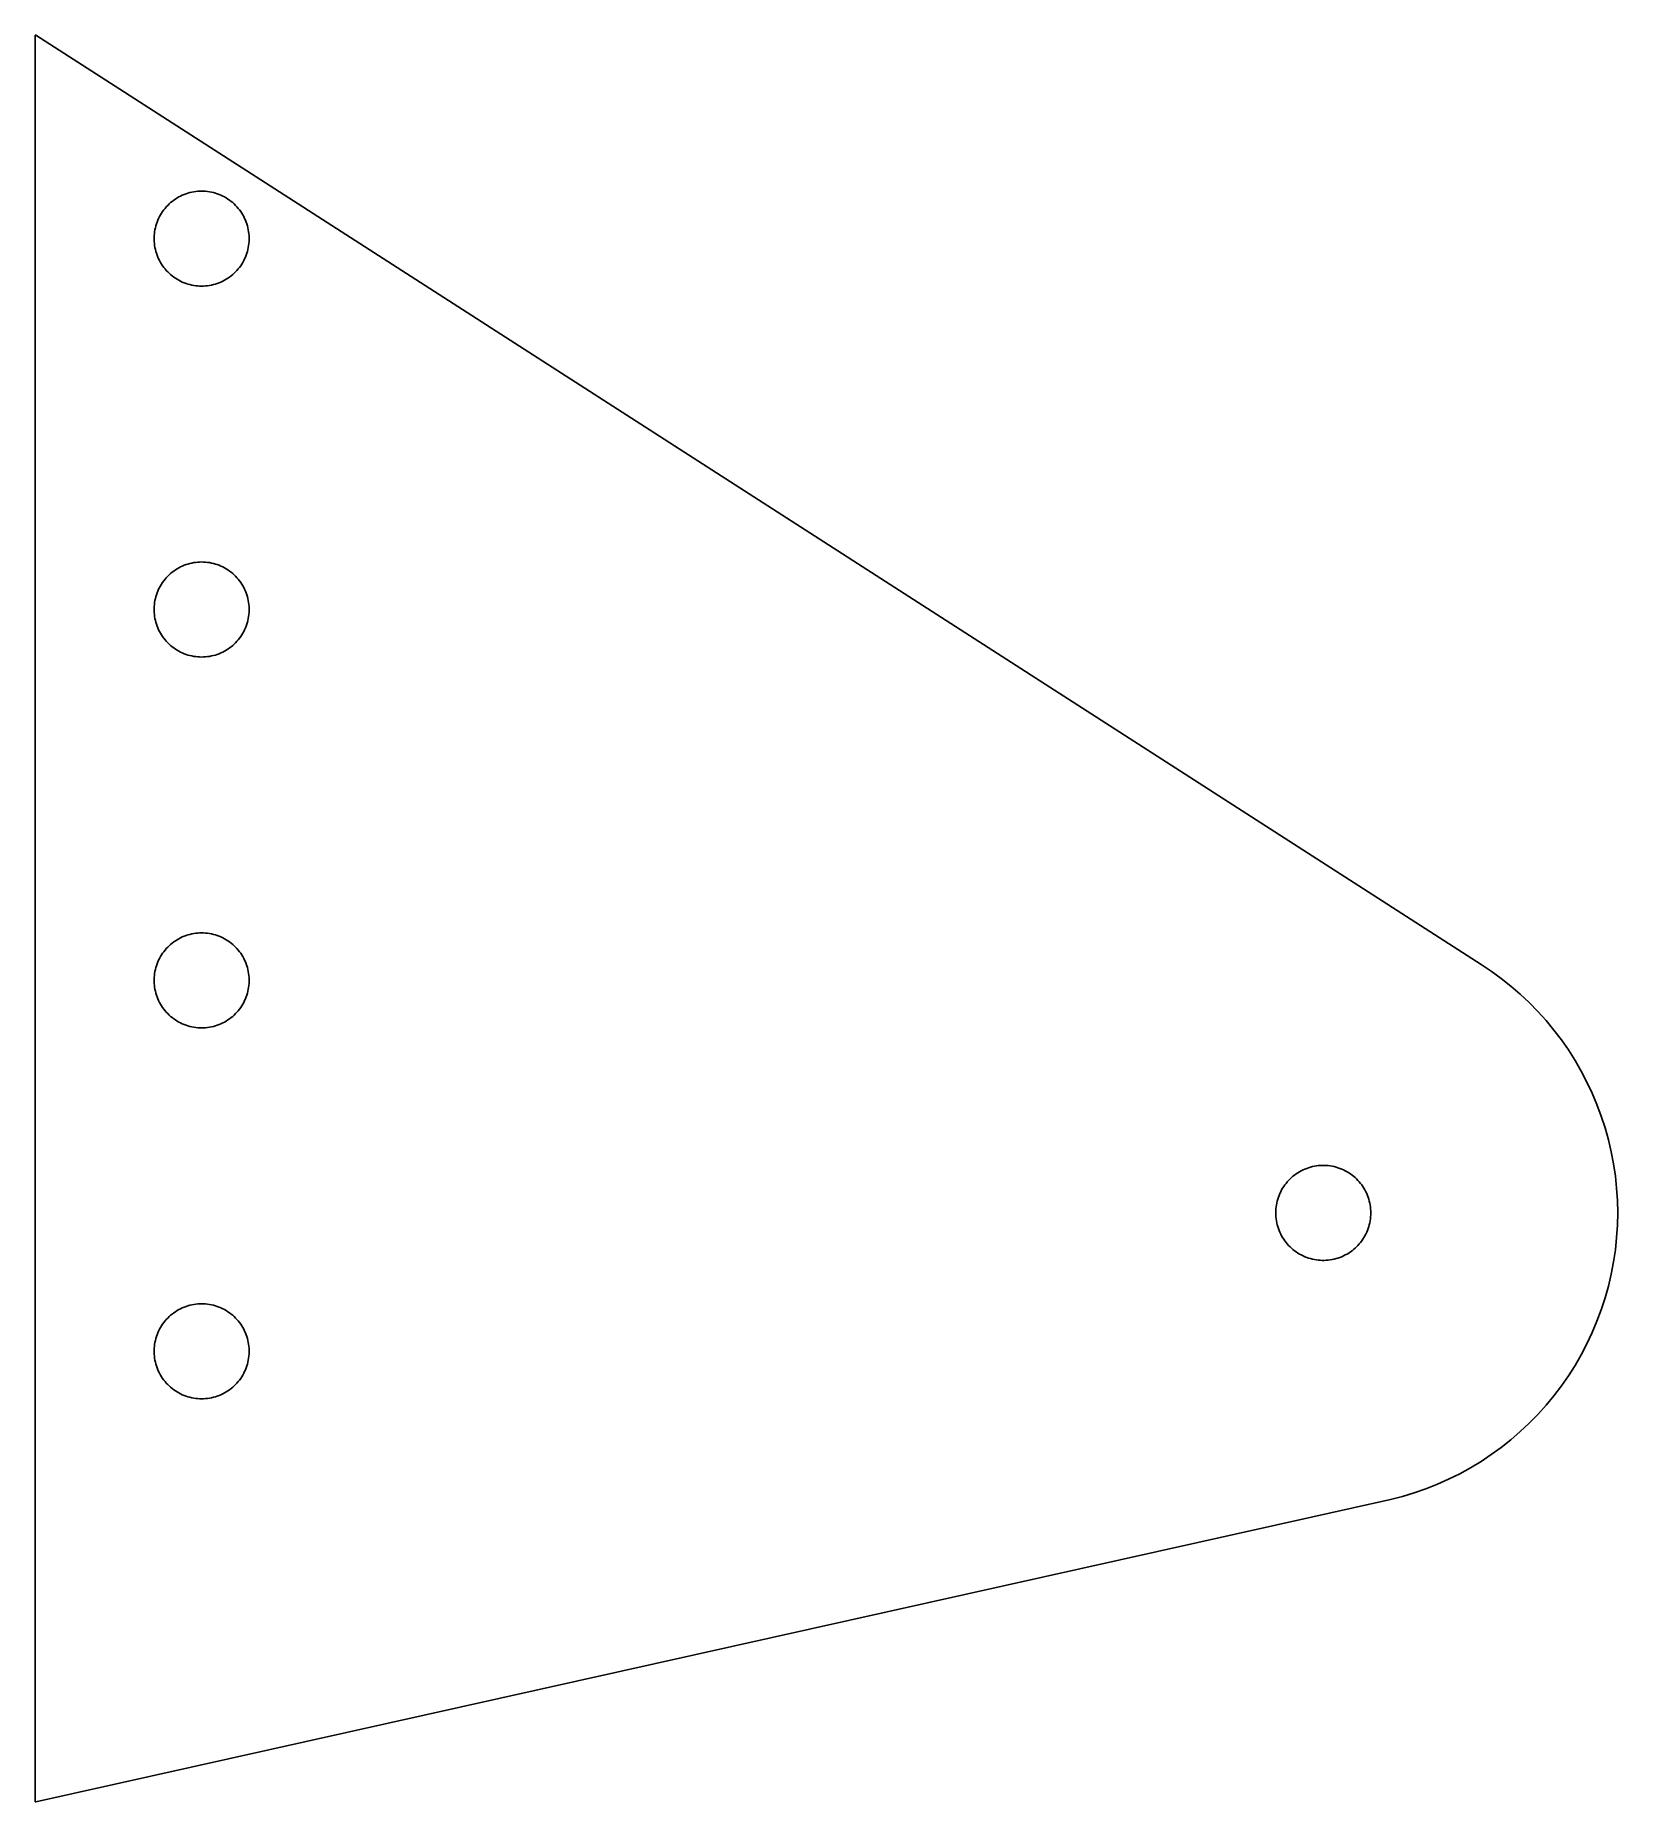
# Model space of a CAD drawing. Header units: metres. Extents: x -55.6 to 12.7, y -25.4 to 50.8.
import ezdxf

# ---------------------------------------------------------------- set-up
doc = ezdxf.new("R2010")
doc.units = ezdxf.units.M

msp = doc.modelspace()

# ---------------------------------------------------------------- linework, layer by layer
for p, q in [((-55.5369, 50.8), (-55.5625, 50.8)), ((-55.5625, 50.8), (-55.5625, -25.4)), ((6.80462, 10.7226), (-55.5369, 50.8)), ((-49.9109, 43.4016), (-49.852, 43.464)), ((-49.852, 43.464), (-49.7908, 43.5241)), ((-49.7908, 43.5241), (-49.7268, 43.5814)), ((-49.7268, 43.5814), (-49.6605, 43.6365)), ((-49.6605, 43.6365), (-49.5923, 43.6884)), ((-49.5923, 43.6884), (-49.5218, 43.7373)), ((-49.5218, 43.7373), (-49.4493, 43.7834)), ((-49.4493, 43.7834), (-49.3749, 43.8264)), ((-49.3749, 43.8264), (-49.2989, 43.8659)), ((-49.2989, 43.8659), (-49.221, 43.9027)), ((-49.221, 43.9027), (-49.142, 43.9357)), ((-49.142, 43.9357), (-49.0613, 43.9659)), ((-49.0613, 43.9659), (-48.98, 43.9923)), ((-48.98, 43.9923), (-48.897, 44.0155)), ((-48.897, 44.0155), (-48.8137, 44.0349)), ((-48.8137, 44.0349), (-48.7292, 44.0512)), ((-48.7292, 44.0512), (-48.6443, 44.0636)), ((-48.6443, 44.0636), (-48.5587, 44.0725)), ((-48.5587, 44.0725), (-48.473, 44.0779)), ((-48.473, 44.0779), (-48.3874, 44.0799)), ((-48.3874, 44.0799), (-48.3013, 44.0779)), ((-48.3013, 44.0779), (-48.2157, 44.0725)), ((-48.2157, 44.0725), (-48.1304, 44.0636)), ((-48.1304, 44.0636), (-48.0455, 44.0512)), ((-48.0455, 44.0512), (-47.961, 44.0349)), ((-47.961, 44.0349), (-47.8773, 44.0155)), ((-47.8773, 44.0155), (-47.7948, 43.9923)), ((-47.7948, 43.9923), (-47.713, 43.9659)), ((-47.713, 43.9659), (-47.6328, 43.9357)), ((-47.6328, 43.9357), (-47.5537, 43.9027)), ((-47.5537, 43.9027), (-47.4758, 43.8659)), ((-47.4758, 43.8659), (-47.3998, 43.8264)), ((-47.3998, 43.8264), (-47.3254, 43.7834)), ((-47.3254, 43.7834), (-47.2529, 43.7373)), ((-47.2529, 43.7373), (-47.1824, 43.6884)), ((-47.1824, 43.6884), (-47.1138, 43.6365)), ((-47.1138, 43.6365), (-47.0479, 43.5814)), ((-47.0479, 43.5814), (-46.984, 43.5241)), ((-46.984, 43.5241), (-46.9227, 43.464)), ((-46.9227, 43.464), (-46.8638, 43.4016)), ((-50.3368, 42.6633), (-50.3086, 42.7443)), ((-50.3086, 42.7443), (-50.2772, 42.8241)), ((-50.2772, 42.8241), (-50.2423, 42.9028)), ((-50.2423, 42.9028), (-50.2039, 42.9795)), ((-50.2039, 42.9795), (-50.1628, 43.0547)), ((-50.1628, 43.0547), (-50.1183, 43.1284)), ((-50.1183, 43.1284), (-50.0706, 43.1997)), ((-50.0706, 43.1997), (-50.0202, 43.2691)), ((-50.0202, 43.2691), (-49.9667, 43.3365)), ((-49.9667, 43.3365), (-49.9109, 43.4016)), ((-46.8638, 43.4016), (-46.8076, 43.3365)), ((-46.8076, 43.3365), (-46.7545, 43.2691)), ((-46.7545, 43.2691), (-46.7041, 43.1997)), ((-46.7041, 43.1997), (-46.6565, 43.1284)), ((-46.6565, 43.1284), (-46.6119, 43.0547)), ((-46.6119, 43.0547), (-46.5704, 42.9795)), ((-46.5704, 42.9795), (-46.5324, 42.9028)), ((-46.5324, 42.9028), (-46.4975, 42.8241)), ((-46.4975, 42.8241), (-46.4658, 42.7443)), ((-46.4658, 42.7443), (-46.4375, 42.6633)), ((-50.4368, 42.0726), (-50.4334, 42.1587)), ((-50.4368, 41.987), (-50.4368, 42.0726)), ((-50.4334, 41.9009), (-50.4368, 41.987)), ((-50.4334, 42.1587), (-50.426, 42.2439)), ((-50.426, 42.2439), (-50.4151, 42.3292)), ((-50.4151, 42.3292), (-50.4008, 42.4141)), ((-50.4008, 42.4141), (-50.383, 42.4978)), ((-50.383, 42.4978), (-50.3617, 42.5811)), ((-50.3617, 42.5811), (-50.3368, 42.6633)), ((-46.4375, 42.6633), (-46.4127, 42.5811)), ((-46.4127, 42.5811), (-46.3914, 42.4978)), ((-46.3914, 42.4978), (-46.3735, 42.4141)), ((-46.3735, 42.4141), (-46.3592, 42.3292)), ((-46.3592, 42.3292), (-46.3487, 42.2439)), ((-46.3487, 42.2439), (-46.3414, 42.1587)), ((-46.3414, 42.1587), (-46.3379, 42.0726)), ((-46.3379, 41.987), (-46.3414, 41.9009)), ((-46.3379, 42.0726), (-46.3379, 41.987)), ((-50.426, 41.8157), (-50.4334, 41.9009)), ((-50.4151, 41.7304), (-50.426, 41.8157)), ((-50.4008, 41.6455), (-50.4151, 41.7304)), ((-50.383, 41.5618), (-50.4008, 41.6455)), ((-50.3617, 41.4785), (-50.383, 41.5618)), ((-50.3368, 41.3963), (-50.3617, 41.4785)), ((-50.3086, 41.3153), (-50.3368, 41.3963)), ((-50.2772, 41.2355), (-50.3086, 41.3153)), ((-50.2423, 41.1568), (-50.2772, 41.2355)), ((-50.2039, 41.0801), (-50.2423, 41.1568)), ((-46.5324, 41.1568), (-46.5704, 41.0801)), ((-46.4975, 41.2355), (-46.5324, 41.1568)), ((-46.4658, 41.3153), (-46.4975, 41.2355)), ((-46.4375, 41.3963), (-46.4658, 41.3153)), ((-46.4127, 41.4785), (-46.4375, 41.3963)), ((-46.3914, 41.5618), (-46.4127, 41.4785)), ((-46.3735, 41.6455), (-46.3914, 41.5618)), ((-46.3592, 41.7304), (-46.3735, 41.6455)), ((-46.3487, 41.8157), (-46.3592, 41.7304)), ((-46.3414, 41.9009), (-46.3487, 41.8157)), ((-50.1628, 41.0049), (-50.2039, 41.0801)), ((-50.1183, 40.9312), (-50.1628, 41.0049)), ((-50.0706, 40.8599), (-50.1183, 40.9312)), ((-50.0202, 40.7905), (-50.0706, 40.8599)), ((-49.9667, 40.7231), (-50.0202, 40.7905)), ((-49.9109, 40.658), (-49.9667, 40.7231)), ((-49.852, 40.5956), (-49.9109, 40.658)), ((-49.7908, 40.5355), (-49.852, 40.5956)), ((-49.7268, 40.4778), (-49.7908, 40.5355)), ((-49.6605, 40.4231), (-49.7268, 40.4778)), ((-49.5923, 40.3712), (-49.6605, 40.4231)), ((-47.1138, 40.4231), (-47.1824, 40.3712)), ((-47.0479, 40.4778), (-47.1138, 40.4231)), ((-46.984, 40.5355), (-47.0479, 40.4778)), ((-46.9227, 40.5956), (-46.984, 40.5355)), ((-46.8638, 40.658), (-46.9227, 40.5956)), ((-46.8076, 40.7231), (-46.8638, 40.658)), ((-46.7545, 40.7905), (-46.8076, 40.7231)), ((-46.7041, 40.8599), (-46.7545, 40.7905)), ((-46.6565, 40.9312), (-46.7041, 40.8599)), ((-46.6119, 41.0049), (-46.6565, 40.9312)), ((-46.5704, 41.0801), (-46.6119, 41.0049)), ((-49.5218, 40.3223), (-49.5923, 40.3712)), ((-49.4493, 40.2762), (-49.5218, 40.3223)), ((-49.3749, 40.2332), (-49.4493, 40.2762)), ((-49.2989, 40.1937), (-49.3749, 40.2332)), ((-49.221, 40.1569), (-49.2989, 40.1937)), ((-49.142, 40.1239), (-49.221, 40.1569)), ((-49.0613, 40.0937), (-49.142, 40.1239)), ((-48.98, 40.0673), (-49.0613, 40.0937)), ((-48.897, 40.0441), (-48.98, 40.0673)), ((-48.8137, 40.0247), (-48.897, 40.0441)), ((-48.7292, 40.0084), (-48.8137, 40.0247)), ((-48.6443, 39.996), (-48.7292, 40.0084)), ((-48.5587, 39.9871), (-48.6443, 39.996)), ((-48.473, 39.9817), (-48.5587, 39.9871)), ((-48.3874, 39.9797), (-48.473, 39.9817)), ((-48.3013, 39.9817), (-48.3874, 39.9797)), ((-48.2157, 39.9871), (-48.3013, 39.9817)), ((-48.1304, 39.996), (-48.2157, 39.9871)), ((-48.0455, 40.0084), (-48.1304, 39.996)), ((-47.961, 40.0247), (-48.0455, 40.0084)), ((-47.8773, 40.0441), (-47.961, 40.0247)), ((-47.7948, 40.0673), (-47.8773, 40.0441)), ((-47.713, 40.0937), (-47.7948, 40.0673)), ((-47.6328, 40.1239), (-47.713, 40.0937)), ((-47.5537, 40.1569), (-47.6328, 40.1239)), ((-47.4758, 40.1937), (-47.5537, 40.1569)), ((-47.3998, 40.2332), (-47.4758, 40.1937)), ((-47.3254, 40.2762), (-47.3998, 40.2332)), ((-47.2529, 40.3223), (-47.3254, 40.2762)), ((-47.1824, 40.3712), (-47.2529, 40.3223)), ((-49.9109, 27.4014), (-49.852, 27.4642)), ((-49.852, 27.4642), (-49.7908, 27.5243)), ((-49.7908, 27.5243), (-49.7268, 27.5816)), ((-49.7268, 27.5816), (-49.6605, 27.6363)), ((-49.6605, 27.6363), (-49.5923, 27.6882)), ((-49.5923, 27.6882), (-49.5218, 27.7375)), ((-49.5218, 27.7375), (-49.4493, 27.7832)), ((-49.4493, 27.7832), (-49.3749, 27.8262)), ((-49.3749, 27.8262), (-49.2989, 27.8661)), ((-49.2989, 27.8661), (-49.221, 27.9026)), ((-49.221, 27.9026), (-49.142, 27.9359)), ((-49.142, 27.9359), (-49.0613, 27.9657)), ((-49.0613, 27.9657), (-48.98, 27.9925)), ((-48.98, 27.9925), (-48.897, 28.0153)), ((-48.897, 28.0153), (-48.8137, 28.0351)), ((-48.8137, 28.0351), (-48.7292, 28.051)), ((-48.7292, 28.051), (-48.6443, 28.0638)), ((-48.6443, 28.0638), (-48.5587, 28.0727)), ((-48.5587, 28.0727), (-48.473, 28.0781)), ((-48.473, 28.0781), (-48.3874, 28.0797)), ((-48.3874, 28.0797), (-48.3013, 28.0781)), ((-48.3013, 28.0781), (-48.2157, 28.0727)), ((-48.2157, 28.0727), (-48.1304, 28.0638)), ((-48.1304, 28.0638), (-48.0455, 28.051)), ((-48.0455, 28.051), (-47.961, 28.0351)), ((-47.961, 28.0351), (-47.8773, 28.0153)), ((-47.8773, 28.0153), (-47.7948, 27.9925)), ((-47.7948, 27.9925), (-47.713, 27.9657)), ((-47.713, 27.9657), (-47.6328, 27.9359)), ((-47.6328, 27.9359), (-47.5537, 27.9026)), ((-47.5537, 27.9026), (-47.4758, 27.8661)), ((-47.4758, 27.8661), (-47.3998, 27.8262)), ((-47.3998, 27.8262), (-47.3254, 27.7832)), ((-47.3254, 27.7832), (-47.2529, 27.7375)), ((-47.2529, 27.7375), (-47.1824, 27.6882)), ((-47.1824, 27.6882), (-47.1138, 27.6363)), ((-47.1138, 27.6363), (-47.0479, 27.5816)), ((-47.0479, 27.5816), (-46.984, 27.5243)), ((-46.984, 27.5243), (-46.9227, 27.4642)), ((-46.9227, 27.4642), (-46.8638, 27.4014)), ((-50.3368, 26.6631), (-50.3086, 26.7445)), ((-50.3086, 26.7445), (-50.2772, 26.8243)), ((-50.2772, 26.8243), (-50.2423, 26.9026)), ((-50.2423, 26.9026), (-50.2039, 26.9797)), ((-50.2039, 26.9797), (-50.1628, 27.0549)), ((-50.1628, 27.0549), (-50.1183, 27.1282)), ((-50.1183, 27.1282), (-50.0706, 27.1999)), ((-50.0706, 27.1999), (-50.0202, 27.2693)), ((-50.0202, 27.2693), (-49.9667, 27.3367)), ((-49.9667, 27.3367), (-49.9109, 27.4014)), ((-46.8638, 27.4014), (-46.8076, 27.3367)), ((-46.8076, 27.3367), (-46.7545, 27.2693)), ((-46.7545, 27.2693), (-46.7041, 27.1999)), ((-46.7041, 27.1999), (-46.6565, 27.1282)), ((-46.6565, 27.1282), (-46.6119, 27.0549)), ((-46.6119, 27.0549), (-46.5704, 26.9797)), ((-46.5704, 26.9797), (-46.5324, 26.9026)), ((-46.5324, 26.9026), (-46.4975, 26.8243)), ((-46.4975, 26.8243), (-46.4658, 26.7445)), ((-46.4658, 26.7445), (-46.4375, 26.6631)), ((-50.4368, 26.0728), (-50.4334, 26.1585)), ((-50.4368, 25.9868), (-50.4368, 26.0728)), ((-50.4334, 25.9011), (-50.4368, 25.9868)), ((-50.4334, 26.1585), (-50.426, 26.2441)), ((-50.426, 26.2441), (-50.4151, 26.3294)), ((-50.4151, 26.3294), (-50.4008, 26.4139)), ((-50.4008, 26.4139), (-50.383, 26.498)), ((-50.383, 26.498), (-50.3617, 26.5809)), ((-50.3617, 26.5809), (-50.3368, 26.6631)), ((-46.4375, 26.6631), (-46.4127, 26.5809)), ((-46.4127, 26.5809), (-46.3914, 26.498)), ((-46.3914, 26.498), (-46.3735, 26.4139)), ((-46.3735, 26.4139), (-46.3592, 26.3294)), ((-46.3592, 26.3294), (-46.3487, 26.2441)), ((-46.3487, 26.2441), (-46.3414, 26.1585)), ((-46.3414, 26.1585), (-46.3379, 26.0728)), ((-46.3379, 25.9868), (-46.3414, 25.9011)), ((-46.3379, 26.0728), (-46.3379, 25.9868)), ((-50.426, 25.8155), (-50.4334, 25.9011)), ((-50.4151, 25.7302), (-50.426, 25.8155)), ((-50.4008, 25.6457), (-50.4151, 25.7302)), ((-50.383, 25.5616), (-50.4008, 25.6457)), ((-50.3617, 25.4787), (-50.383, 25.5616)), ((-50.3368, 25.3961), (-50.3617, 25.4787)), ((-50.3086, 25.3151), (-50.3368, 25.3961)), ((-50.2772, 25.2353), (-50.3086, 25.3151)), ((-50.2423, 25.157), (-50.2772, 25.2353)), ((-50.2039, 25.0799), (-50.2423, 25.157)), ((-46.5324, 25.157), (-46.5704, 25.0799)), ((-46.4975, 25.2353), (-46.5324, 25.157)), ((-46.4658, 25.3151), (-46.4975, 25.2353)), ((-46.4375, 25.3961), (-46.4658, 25.3151)), ((-46.4127, 25.4787), (-46.4375, 25.3961)), ((-46.3914, 25.5616), (-46.4127, 25.4787)), ((-46.3735, 25.6457), (-46.3914, 25.5616)), ((-46.3592, 25.7302), (-46.3735, 25.6457)), ((-46.3487, 25.8155), (-46.3592, 25.7302)), ((-46.3414, 25.9011), (-46.3487, 25.8155)), ((-50.1628, 25.0047), (-50.2039, 25.0799)), ((-50.1183, 24.9314), (-50.1628, 25.0047)), ((-50.0706, 24.8597), (-50.1183, 24.9314)), ((-50.0202, 24.7903), (-50.0706, 24.8597)), ((-49.9667, 24.7229), (-50.0202, 24.7903)), ((-49.9109, 24.6582), (-49.9667, 24.7229)), ((-49.852, 24.5954), (-49.9109, 24.6582)), ((-49.7908, 24.5353), (-49.852, 24.5954)), ((-49.7268, 24.478), (-49.7908, 24.5353)), ((-49.6605, 24.4233), (-49.7268, 24.478)), ((-49.5923, 24.3714), (-49.6605, 24.4233)), ((-47.1138, 24.4233), (-47.1824, 24.3714)), ((-47.0479, 24.478), (-47.1138, 24.4233)), ((-46.984, 24.5353), (-47.0479, 24.478)), ((-46.9227, 24.5954), (-46.984, 24.5353)), ((-46.8638, 24.6582), (-46.9227, 24.5954)), ((-46.8076, 24.7229), (-46.8638, 24.6582)), ((-46.7545, 24.7903), (-46.8076, 24.7229)), ((-46.7041, 24.8597), (-46.7545, 24.7903)), ((-46.6565, 24.9314), (-46.7041, 24.8597)), ((-46.6119, 25.0047), (-46.6565, 24.9314)), ((-46.5704, 25.0799), (-46.6119, 25.0047)), ((-49.5218, 24.3222), (-49.5923, 24.3714)), ((-49.4493, 24.2764), (-49.5218, 24.3222)), ((-49.3749, 24.2334), (-49.4493, 24.2764)), ((-49.2989, 24.1935), (-49.3749, 24.2334)), ((-49.221, 24.1571), (-49.2989, 24.1935)), ((-49.142, 24.1237), (-49.221, 24.1571)), ((-49.0613, 24.0939), (-49.142, 24.1237)), ((-48.98, 24.0671), (-49.0613, 24.0939)), ((-48.897, 24.0443), (-48.98, 24.0671)), ((-48.8137, 24.0245), (-48.897, 24.0443)), ((-48.7292, 24.0086), (-48.8137, 24.0245)), ((-48.6443, 23.9958), (-48.7292, 24.0086)), ((-48.5587, 23.9869), (-48.6443, 23.9958)), ((-48.473, 23.9815), (-48.5587, 23.9869)), ((-48.3874, 23.9799), (-48.473, 23.9815)), ((-48.3013, 23.9815), (-48.3874, 23.9799)), ((-48.2157, 23.9869), (-48.3013, 23.9815)), ((-48.1304, 23.9958), (-48.2157, 23.9869)), ((-48.0455, 24.0086), (-48.1304, 23.9958)), ((-47.961, 24.0245), (-48.0455, 24.0086)), ((-47.8773, 24.0443), (-47.961, 24.0245)), ((-47.7948, 24.0671), (-47.8773, 24.0443)), ((-47.713, 24.0939), (-47.7948, 24.0671)), ((-47.6328, 24.1237), (-47.713, 24.0939)), ((-47.5537, 24.1571), (-47.6328, 24.1237)), ((-47.4758, 24.1935), (-47.5537, 24.1571)), ((-47.3998, 24.2334), (-47.4758, 24.1935)), ((-47.3254, 24.2764), (-47.3998, 24.2334)), ((-47.2529, 24.3222), (-47.3254, 24.2764)), ((-47.1824, 24.3714), (-47.2529, 24.3222)), ((-49.9109, 11.4016), (-49.852, 11.464)), ((-49.852, 11.464), (-49.7908, 11.5241)), ((-49.7908, 11.5241), (-49.7268, 11.5815)), ((-49.7268, 11.5815), (-49.6605, 11.6365)), ((-49.6605, 11.6365), (-49.5923, 11.6884)), ((-49.5923, 11.6884), (-49.5218, 11.7373)), ((-49.5218, 11.7373), (-49.4493, 11.7834)), ((-49.4493, 11.7834), (-49.3749, 11.8264)), ((-49.3749, 11.8264), (-49.2989, 11.8659)), ((-49.2989, 11.8659), (-49.221, 11.9028)), ((-49.221, 11.9028), (-49.142, 11.9357)), ((-49.142, 11.9357), (-49.0613, 11.9659)), ((-49.0613, 11.9659), (-48.98, 11.9923)), ((-48.98, 11.9923), (-48.897, 12.0155)), ((-48.897, 12.0155), (-48.8137, 12.0349)), ((-48.8137, 12.0349), (-48.7292, 12.0512)), ((-48.7292, 12.0512), (-48.6443, 12.0636)), ((-48.6443, 12.0636), (-48.5587, 12.0725)), ((-48.5587, 12.0725), (-48.473, 12.0779)), ((-48.473, 12.0779), (-48.3874, 12.0799)), ((-48.3874, 12.0799), (-48.3013, 12.0779)), ((-48.3013, 12.0779), (-48.2157, 12.0725)), ((-48.2157, 12.0725), (-48.1304, 12.0636)), ((-48.1304, 12.0636), (-48.0455, 12.0512)), ((-48.0455, 12.0512), (-47.961, 12.0349)), ((-47.961, 12.0349), (-47.8773, 12.0155)), ((-47.8773, 12.0155), (-47.7948, 11.9923)), ((-47.7948, 11.9923), (-47.713, 11.9659)), ((-47.713, 11.9659), (-47.6328, 11.9357)), ((-47.6328, 11.9357), (-47.5537, 11.9028)), ((-47.5537, 11.9028), (-47.4758, 11.8659)), ((-47.4758, 11.8659), (-47.3998, 11.8264)), ((-47.3998, 11.8264), (-47.3254, 11.7834)), ((-47.3254, 11.7834), (-47.2529, 11.7373)), ((-47.2529, 11.7373), (-47.1824, 11.6884)), ((-47.1824, 11.6884), (-47.1138, 11.6365)), ((-47.1138, 11.6365), (-47.0479, 11.5815)), ((-47.0479, 11.5815), (-46.984, 11.5241)), ((-46.984, 11.5241), (-46.9227, 11.464)), ((-46.9227, 11.464), (-46.8638, 11.4016)), ((-50.3368, 10.6633), (-50.3086, 10.7443)), ((-50.3086, 10.7443), (-50.2772, 10.8241)), ((-50.2772, 10.8241), (-50.2423, 10.9028)), ((-50.2423, 10.9028), (-50.2039, 10.9796)), ((-50.2039, 10.9796), (-50.1628, 11.0548)), ((-50.1628, 11.0548), (-50.1183, 11.1284)), ((-50.1183, 11.1284), (-50.0706, 11.1997)), ((-50.0706, 11.1997), (-50.0202, 11.2691)), ((-50.0202, 11.2691), (-49.9667, 11.3365)), ((-49.9667, 11.3365), (-49.9109, 11.4016)), ((-46.8638, 11.4016), (-46.8076, 11.3365)), ((-46.8076, 11.3365), (-46.7545, 11.2691)), ((-46.7545, 11.2691), (-46.7041, 11.1997)), ((-46.7041, 11.1997), (-46.6565, 11.1284)), ((-46.6565, 11.1284), (-46.6119, 11.0548)), ((-46.6119, 11.0548), (-46.5704, 10.9796)), ((-46.5704, 10.9796), (-46.5324, 10.9028)), ((-46.5324, 10.9028), (-46.4975, 10.8241)), ((-46.4975, 10.8241), (-46.4658, 10.7443)), ((-46.4658, 10.7443), (-46.4375, 10.6633)), ((7.24801, 10.4284), (6.80462, 10.7226)), ((-50.4368, 10.0726), (-50.4334, 10.1587)), ((-50.4368, 9.98699), (-50.4368, 10.0726)), ((-50.4334, 9.90095), (-50.4368, 9.98699)), ((-50.4334, 10.1587), (-50.426, 10.2439)), ((-50.426, 10.2439), (-50.4151, 10.3292)), ((-50.4151, 10.3292), (-50.4008, 10.4141)), ((-50.4008, 10.4141), (-50.383, 10.4978)), ((-50.383, 10.4978), (-50.3617, 10.5811)), ((-50.3617, 10.5811), (-50.3368, 10.6633)), ((-46.4375, 10.6633), (-46.4127, 10.5811)), ((-46.4127, 10.5811), (-46.3914, 10.4978)), ((-46.3914, 10.4978), (-46.3735, 10.4141)), ((-46.3735, 10.4141), (-46.3592, 10.3292)), ((-46.3592, 10.3292), (-46.3487, 10.2439)), ((-46.3487, 10.2439), (-46.3414, 10.1587)), ((-46.3414, 10.1587), (-46.3379, 10.0726)), ((-46.3379, 9.98699), (-46.3414, 9.90095)), ((-46.3379, 10.0726), (-46.3379, 9.98699)), ((7.67821, 10.1157), (7.24801, 10.4284)), ((8.09524, 9.78545), (7.67821, 10.1157)), ((-50.426, 9.81568), (-50.4334, 9.90095)), ((-50.4151, 9.73041), (-50.426, 9.81568)), ((-50.4008, 9.64554), (-50.4151, 9.73041)), ((-50.383, 9.56182), (-50.4008, 9.64554)), ((-50.3617, 9.47849), (-50.383, 9.56182)), ((-50.3368, 9.39633), (-50.3617, 9.47849)), ((-50.3086, 9.31532), (-50.3368, 9.39633)), ((-50.2772, 9.23548), (-50.3086, 9.31532)), ((-50.2423, 9.15681), (-50.2772, 9.23548)), ((-50.2039, 9.08007), (-50.2423, 9.15681)), ((-46.5324, 9.15681), (-46.5704, 9.08007)), ((-46.4975, 9.23548), (-46.5324, 9.15681)), ((-46.4658, 9.31532), (-46.4975, 9.23548)), ((-46.4375, 9.39633), (-46.4658, 9.31532)), ((-46.4127, 9.47849), (-46.4375, 9.39633)), ((-46.3914, 9.56182), (-46.4127, 9.47849)), ((-46.3735, 9.64554), (-46.3914, 9.56182)), ((-46.3592, 9.73041), (-46.3735, 9.64554)), ((-46.3487, 9.81568), (-46.3592, 9.73041)), ((-46.3414, 9.90095), (-46.3487, 9.81568)), ((8.49793, 9.4378), (8.09524, 9.78545)), ((8.8855, 9.07348), (8.49793, 9.4378)), ((-50.1628, 9.00488), (-50.2039, 9.08007)), ((-50.1183, 8.93124), (-50.1628, 9.00488)), ((-50.0706, 8.85992), (-50.1183, 8.93124)), ((-50.0202, 8.79055), (-50.0706, 8.85992)), ((-49.9667, 8.72311), (-50.0202, 8.79055)), ((-49.9109, 8.658), (-49.9667, 8.72311)), ((-49.852, 8.5956), (-49.9109, 8.658)), ((-49.7908, 8.53553), (-49.852, 8.5956)), ((-49.7268, 8.47778), (-49.7908, 8.53553)), ((-49.6605, 8.42313), (-49.7268, 8.47778)), ((-49.5923, 8.37119), (-49.6605, 8.42313)), ((-47.1138, 8.42313), (-47.1824, 8.37119)), ((-47.0479, 8.47778), (-47.1138, 8.42313)), ((-46.984, 8.53553), (-47.0479, 8.47778)), ((-46.9227, 8.5956), (-46.984, 8.53553)), ((-46.8638, 8.658), (-46.9227, 8.5956)), ((-46.8076, 8.72311), (-46.8638, 8.658)), ((-46.7545, 8.79055), (-46.8076, 8.72311)), ((-46.7041, 8.85992), (-46.7545, 8.79055)), ((-46.6565, 8.93124), (-46.7041, 8.85992)), ((-46.6119, 9.00488), (-46.6565, 8.93124)), ((-46.5704, 9.08007), (-46.6119, 9.00488)), ((9.25757, 8.69366), (8.8855, 9.07348)), ((9.61375, 8.29833), (9.25757, 8.69366)), ((-49.5218, 8.32236), (-49.5923, 8.37119)), ((-49.4493, 8.27624), (-49.5218, 8.32236)), ((-49.3749, 8.23322), (-49.4493, 8.27624)), ((-49.2989, 8.19369), (-49.3749, 8.23322)), ((-49.221, 8.15687), (-49.2989, 8.19369)), ((-49.142, 8.12392), (-49.221, 8.15687)), ((-49.0613, 8.09369), (-49.142, 8.12392)), ((-48.98, 8.06734), (-49.0613, 8.09369)), ((-48.897, 8.04408), (-48.98, 8.06734)), ((-48.8137, 8.0247), (-48.897, 8.04408)), ((-48.7292, 8.00843), (-48.8137, 8.0247)), ((-48.6443, 7.99602), (-48.7292, 8.00843)), ((-48.5587, 7.98711), (-48.6443, 7.99602)), ((-48.473, 7.98168), (-48.5587, 7.98711)), ((-48.3874, 7.97975), (-48.473, 7.98168)), ((-48.3013, 7.98168), (-48.3874, 7.97975)), ((-48.2157, 7.98711), (-48.3013, 7.98168)), ((-48.1304, 7.99602), (-48.2157, 7.98711)), ((-48.0455, 8.00843), (-48.1304, 7.99602)), ((-47.961, 8.0247), (-48.0455, 8.00843)), ((-47.8773, 8.04408), (-47.961, 8.0247)), ((-47.7948, 8.06734), (-47.8773, 8.04408)), ((-47.713, 8.09369), (-47.7948, 8.06734)), ((-47.6328, 8.12392), (-47.713, 8.09369)), ((-47.5537, 8.15687), (-47.6328, 8.12392)), ((-47.4758, 8.19369), (-47.5537, 8.15687)), ((-47.3998, 8.23322), (-47.4758, 8.19369)), ((-47.3254, 8.27624), (-47.3998, 8.23322)), ((-47.2529, 8.32236), (-47.3254, 8.27624)), ((-47.1824, 8.37119), (-47.2529, 8.32236)), ((9.95288, 7.88828), (9.61375, 8.29833)), ((10.2742, 7.46466), (9.95288, 7.88828)), ((10.578, 7.02787), (10.2742, 7.46466)), ((10.8629, 6.57867), (10.578, 7.02787)), ((11.1288, 6.11823), (10.8629, 6.57867)), ((11.3753, 5.64655), (11.1288, 6.11823)), ((11.602, 5.16519), (11.3753, 5.64655)), ((11.8078, 4.67491), (11.602, 5.16519)), ((11.9935, 4.17649), (11.8078, 4.67491)), ((12.1578, 3.67032), (11.9935, 4.17649)), ((12.3008, 3.15833), (12.1578, 3.67032)), ((12.4221, 2.64015), (12.3008, 3.15833)), ((12.5221, 2.1177), (12.4221, 2.64015)), ((-1.37162, 1.52316), (-1.30651, 1.57936)), ((-1.30651, 1.57936), (-1.23907, 1.63285)), ((-1.23907, 1.63285), (-1.1697, 1.68323)), ((-1.1697, 1.68323), (-1.09838, 1.73051)), ((-1.09838, 1.73051), (-1.02474, 1.77509)), ((-1.02474, 1.77509), (-0.949554, 1.81656)), ((-0.949554, 1.81656), (-0.872815, 1.85454)), ((-0.872815, 1.85454), (-0.794138, 1.88981)), ((-0.794138, 1.88981), (-0.714297, 1.9212)), ((-0.714297, 1.9212), (-0.633295, 1.94949)), ((-0.633295, 1.94949), (-0.551129, 1.9743)), ((-0.551129, 1.9743), (-0.467801, 1.99561)), ((-0.467801, 1.99561), (-0.384085, 2.01344)), ((-0.384085, 2.01344), (-0.299207, 2.02778)), ((-0.299207, 2.02778), (-0.21394, 2.03864)), ((-0.21394, 2.03864), (-0.128674, 2.04561)), ((-0.128674, 2.04561), (-0.042633, 2.04949)), ((-0.042633, 2.04949), (0.042633, 2.04949)), ((0.042633, 2.04949), (0.128674, 2.04561)), ((0.128674, 2.04561), (0.21394, 2.03864)), ((0.21394, 2.03864), (0.299207, 2.02778)), ((0.299207, 2.02778), (0.384085, 2.01344)), ((0.384085, 2.01344), (0.467801, 1.99561)), ((0.467801, 1.99561), (0.551129, 1.9743)), ((0.551129, 1.9743), (0.633295, 1.94949)), ((0.633295, 1.94949), (0.714297, 1.9212)), ((0.714297, 1.9212), (0.794138, 1.88981)), ((0.794138, 1.88981), (0.872815, 1.85454)), ((0.872815, 1.85454), (0.949554, 1.81656)), ((0.949554, 1.81656), (1.02474, 1.77509)), ((1.02474, 1.77509), (1.09838, 1.73051)), ((1.09838, 1.73051), (1.1697, 1.68323)), ((1.1697, 1.68323), (1.23907, 1.63285)), ((1.23907, 1.63285), (1.30651, 1.57936)), ((1.30651, 1.57936), (1.37162, 1.52316)), ((12.5996, 1.59138), (12.5221, 2.1177)), ((12.6554, 1.06234), (12.5996, 1.59138)), ((-1.9057, 0.754605), (-1.87275, 0.83367)), ((-1.87275, 0.83367), (-1.83593, 0.911185)), ((-1.83593, 0.911185), (-1.7964, 0.987537)), ((-1.7964, 0.987537), (-1.75338, 1.06195)), ((-1.75338, 1.06195), (-1.70726, 1.13443)), ((-1.70726, 1.13443), (-1.65843, 1.20458)), ((-1.65843, 1.20458), (-1.60649, 1.27318)), ((-1.60649, 1.27318), (-1.55184, 1.33945)), ((-1.55184, 1.33945), (-1.49409, 1.40302)), ((-1.49409, 1.40302), (-1.43402, 1.46464)), ((-1.43402, 1.46464), (-1.37162, 1.52316)), ((1.37162, 1.52316), (1.43402, 1.46464)), ((1.43402, 1.46464), (1.49409, 1.40302)), ((1.49409, 1.40302), (1.55184, 1.33945)), ((1.55184, 1.33945), (1.60649, 1.27318)), ((1.60649, 1.27318), (1.65843, 1.20458)), ((1.65843, 1.20458), (1.70726, 1.13443)), ((1.70726, 1.13443), (1.75338, 1.06195)), ((1.75338, 1.06195), (1.7964, 0.987537)), ((1.7964, 0.987537), (1.83593, 0.911185)), ((1.83593, 0.911185), (1.87275, 0.83367)), ((1.87275, 0.83367), (1.9057, 0.754605)), ((12.6888, 0.53175), (12.6554, 1.06234)), ((-2.04987, 0), (-2.04794, 0.085654)), ((-2.04794, -0.085654), (-2.04987, 0)), ((-2.04794, 0.085654), (-2.04251, 0.171307)), ((-2.04251, 0.171307), (-2.0336, 0.256573)), ((-2.0336, 0.256573), (-2.02119, 0.34184)), ((-2.02119, 0.34184), (-2.00492, 0.425943)), ((-2.00492, 0.425943), (-1.98554, 0.509659)), ((-1.98554, 0.509659), (-1.96228, 0.592212)), ((-1.96228, 0.592212), (-1.93593, 0.67399)), ((-1.93593, 0.67399), (-1.9057, 0.754605)), ((1.9057, 0.754605), (1.93593, 0.67399)), ((1.93593, 0.67399), (1.96228, 0.592212)), ((1.96228, 0.592212), (1.98554, 0.509659)), ((1.98554, 0.509659), (2.00492, 0.425943)), ((2.00492, 0.425943), (2.02119, 0.34184)), ((2.02119, 0.34184), (2.0336, 0.256573)), ((2.0336, 0.256573), (2.04251, 0.171307)), ((2.04251, 0.171307), (2.04794, 0.085654)), ((2.04794, 0.085654), (2.04987, 0)), ((2.04987, 0), (2.04794, -0.085654)), ((12.7, 0), (12.6888, 0.53175)), ((12.6888, -0.53175), (12.7, 0)), ((-2.04251, -0.171307), (-2.04794, -0.085654)), ((-2.0336, -0.256573), (-2.04251, -0.171307)), ((-2.02119, -0.34184), (-2.0336, -0.256573)), ((-2.00492, -0.425943), (-2.02119, -0.34184)), ((-1.98554, -0.509659), (-2.00492, -0.425943)), ((-1.96228, -0.592212), (-1.98554, -0.509659)), ((-1.93593, -0.67399), (-1.96228, -0.592212)), ((-1.9057, -0.754605), (-1.93593, -0.67399)), ((-1.87275, -0.83367), (-1.9057, -0.754605)), ((1.9057, -0.754605), (1.87275, -0.83367)), ((1.93593, -0.67399), (1.9057, -0.754605)), ((1.96228, -0.592212), (1.93593, -0.67399)), ((1.98554, -0.509659), (1.96228, -0.592212)), ((2.00492, -0.425943), (1.98554, -0.509659)), ((2.02119, -0.34184), (2.00492, -0.425943)), ((2.0336, -0.256573), (2.02119, -0.34184)), ((2.04251, -0.171307), (2.0336, -0.256573)), ((2.04794, -0.085654), (2.04251, -0.171307)), ((12.6554, -1.06234), (12.6888, -0.53175)), ((-1.83593, -0.911185), (-1.87275, -0.83367)), ((-1.7964, -0.987537), (-1.83593, -0.911185)), ((-1.75338, -1.06195), (-1.7964, -0.987537)), ((-1.70726, -1.13443), (-1.75338, -1.06195)), ((-1.65843, -1.20458), (-1.70726, -1.13443)), ((-1.60649, -1.27318), (-1.65843, -1.20458)), ((-1.55184, -1.33945), (-1.60649, -1.27318)), ((-1.49409, -1.40302), (-1.55184, -1.33945)), ((-1.43402, -1.46464), (-1.49409, -1.40302)), ((-1.37162, -1.52316), (-1.43402, -1.46464)), ((-1.30651, -1.57936), (-1.37162, -1.52316)), ((1.37162, -1.52316), (1.30651, -1.57936)), ((1.43402, -1.46464), (1.37162, -1.52316)), ((1.49409, -1.40302), (1.43402, -1.46464)), ((1.55184, -1.33945), (1.49409, -1.40302)), ((1.60649, -1.27318), (1.55184, -1.33945)), ((1.65843, -1.20458), (1.60649, -1.27318)), ((1.70726, -1.13443), (1.65843, -1.20458)), ((1.75338, -1.06195), (1.70726, -1.13443)), ((1.7964, -0.987537), (1.75338, -1.06195)), ((1.83593, -0.911185), (1.7964, -0.987537)), ((1.87275, -0.83367), (1.83593, -0.911185)), ((12.5996, -1.59138), (12.6554, -1.06234)), ((-1.23907, -1.63285), (-1.30651, -1.57936)), ((-1.1697, -1.68323), (-1.23907, -1.63285)), ((-1.09838, -1.73051), (-1.1697, -1.68323)), ((-1.02474, -1.77509), (-1.09838, -1.73051)), ((-0.949554, -1.81656), (-1.02474, -1.77509)), ((-0.872815, -1.85454), (-0.949554, -1.81656)), ((-0.794138, -1.88981), (-0.872815, -1.85454)), ((-0.714297, -1.9212), (-0.794138, -1.88981)), ((-0.633295, -1.94949), (-0.714297, -1.9212)), ((-0.551129, -1.9743), (-0.633295, -1.94949)), ((-0.467801, -1.99561), (-0.551129, -1.9743)), ((-0.384085, -2.01344), (-0.467801, -1.99561)), ((-0.299207, -2.02778), (-0.384085, -2.01344)), ((-0.21394, -2.03864), (-0.299207, -2.02778)), ((-0.128674, -2.04561), (-0.21394, -2.03864)), ((-0.042633, -2.04949), (-0.128674, -2.04561)), ((0.042633, -2.04949), (-0.042633, -2.04949)), ((0.128674, -2.04561), (0.042633, -2.04949)), ((0.21394, -2.03864), (0.128674, -2.04561)), ((0.299207, -2.02778), (0.21394, -2.03864)), ((0.384085, -2.01344), (0.299207, -2.02778)), ((0.467801, -1.99561), (0.384085, -2.01344)), ((0.551129, -1.9743), (0.467801, -1.99561)), ((0.633295, -1.94949), (0.551129, -1.9743)), ((0.714297, -1.9212), (0.633295, -1.94949)), ((0.794138, -1.88981), (0.714297, -1.9212)), ((0.872815, -1.85454), (0.794138, -1.88981)), ((0.949554, -1.81656), (0.872815, -1.85454)), ((1.02474, -1.77509), (0.949554, -1.81656)), ((1.09838, -1.73051), (1.02474, -1.77509)), ((1.1697, -1.68323), (1.09838, -1.73051)), ((1.23907, -1.63285), (1.1697, -1.68323)), ((1.30651, -1.57936), (1.23907, -1.63285)), ((12.4221, -2.64015), (12.5221, -2.1177)), ((12.5221, -2.1177), (12.5996, -1.59138)), ((12.3008, -3.15833), (12.4221, -2.64015)), ((11.9935, -4.17649), (12.1578, -3.67032)), ((12.1578, -3.67032), (12.3008, -3.15833)), ((-49.9109, -4.59817), (-49.852, -4.53538)), ((-49.852, -4.53538), (-49.7908, -4.47531)), ((-49.7908, -4.47531), (-49.7268, -4.41795)), ((-49.7268, -4.41795), (-49.6605, -4.3633)), ((-49.6605, -4.3633), (-49.5923, -4.31136)), ((-49.5923, -4.31136), (-49.5218, -4.26214)), ((-49.5218, -4.26214), (-49.4493, -4.21641)), ((-49.4493, -4.21641), (-49.3749, -4.17339)), ((-49.3749, -4.17339), (-49.2989, -4.13347)), ((-49.2989, -4.13347), (-49.221, -4.09704)), ((-49.221, -4.09704), (-49.142, -4.06371)), ((-49.142, -4.06371), (-49.0613, -4.03386)), ((-49.0613, -4.03386), (-48.98, -4.00712)), ((-48.98, -4.00712), (-48.897, -3.98425)), ((-48.897, -3.98425), (-48.8137, -3.96449)), ((-48.8137, -3.96449), (-48.7292, -3.9486)), ((-48.7292, -3.9486), (-48.6443, -3.93581)), ((-48.6443, -3.93581), (-48.5587, -3.92689)), ((-48.5587, -3.92689), (-48.473, -3.92147)), ((-48.473, -3.92147), (-48.3874, -3.91992)), ((-48.3874, -3.91992), (-48.3013, -3.92147)), ((-48.3013, -3.92147), (-48.2157, -3.92689)), ((-48.2157, -3.92689), (-48.1304, -3.93581)), ((-48.1304, -3.93581), (-48.0455, -3.9486)), ((-48.0455, -3.9486), (-47.961, -3.96449)), ((-47.961, -3.96449), (-47.8773, -3.98425)), ((-47.8773, -3.98425), (-47.7948, -4.00712)), ((-47.7948, -4.00712), (-47.713, -4.03386)), ((-47.713, -4.03386), (-47.6328, -4.06371)), ((-47.6328, -4.06371), (-47.5537, -4.09704)), ((-47.5537, -4.09704), (-47.4758, -4.13347)), ((-47.4758, -4.13347), (-47.3998, -4.17339)), ((-47.3998, -4.17339), (-47.3254, -4.21641)), ((-47.3254, -4.21641), (-47.2529, -4.26214)), ((-47.2529, -4.26214), (-47.1824, -4.31136)), ((-47.1824, -4.31136), (-47.1138, -4.3633)), ((-47.1138, -4.3633), (-47.0479, -4.41795)), ((-47.0479, -4.41795), (-46.984, -4.47531)), ((-46.984, -4.47531), (-46.9227, -4.53538)), ((-46.9227, -4.53538), (-46.8638, -4.59817)), ((11.8078, -4.67491), (11.9935, -4.17649)), ((-50.3368, -5.3365), (-50.3086, -5.25511)), ((-50.3086, -5.25511), (-50.2772, -5.17527)), ((-50.2772, -5.17527), (-50.2423, -5.09698)), ((-50.2423, -5.09698), (-50.2039, -5.02024)), ((-50.2039, -5.02024), (-50.1628, -4.94466)), ((-50.1628, -4.94466), (-50.1183, -4.87141)), ((-50.1183, -4.87141), (-50.0706, -4.79971)), ((-50.0706, -4.79971), (-50.0202, -4.73033)), ((-50.0202, -4.73033), (-49.9667, -4.66328)), ((-49.9667, -4.66328), (-49.9109, -4.59817)), ((-46.8638, -4.59817), (-46.8076, -4.66328)), ((-46.8076, -4.66328), (-46.7545, -4.73033)), ((-46.7545, -4.73033), (-46.7041, -4.79971)), ((-46.7041, -4.79971), (-46.6565, -4.87141)), ((-46.6565, -4.87141), (-46.6119, -4.94466)), ((-46.6119, -4.94466), (-46.5704, -5.02024)), ((-46.5704, -5.02024), (-46.5324, -5.09698)), ((-46.5324, -5.09698), (-46.4975, -5.17527)), ((-46.4975, -5.17527), (-46.4658, -5.25511)), ((-46.4658, -5.25511), (-46.4375, -5.3365)), ((11.3753, -5.64655), (11.602, -5.16519)), ((11.602, -5.16519), (11.8078, -4.67491)), ((-50.4368, -5.92677), (-50.4334, -5.84112)), ((-50.4368, -6.01281), (-50.4368, -5.92677)), ((-50.4334, -6.09846), (-50.4368, -6.01281)), ((-50.4334, -5.84112), (-50.426, -5.75546)), ((-50.426, -5.75546), (-50.4151, -5.6702)), ((-50.4151, -5.6702), (-50.4008, -5.58571)), ((-50.4008, -5.58571), (-50.383, -5.5016)), ((-50.383, -5.5016), (-50.3617, -5.41866)), ((-50.3617, -5.41866), (-50.3368, -5.3365)), ((-46.4375, -5.3365), (-46.4127, -5.41866)), ((-46.4127, -5.41866), (-46.3914, -5.5016)), ((-46.3914, -5.5016), (-46.3735, -5.58571)), ((-46.3735, -5.58571), (-46.3592, -5.6702)), ((-46.3592, -5.6702), (-46.3487, -5.75546)), ((-46.3487, -5.75546), (-46.3414, -5.84112)), ((-46.3414, -5.84112), (-46.3379, -5.92677)), ((-46.3379, -6.01281), (-46.3414, -6.09846)), ((-46.3379, -5.92677), (-46.3379, -6.01281)), ((11.1288, -6.11823), (11.3753, -5.64655)), ((-50.426, -6.18412), (-50.4334, -6.09846)), ((-50.4151, -6.26938), (-50.426, -6.18412)), ((-50.4008, -6.35388), (-50.4151, -6.26938)), ((-50.383, -6.43798), (-50.4008, -6.35388)), ((-50.3617, -6.52092), (-50.383, -6.43798)), ((-50.3368, -6.60309), (-50.3617, -6.52092)), ((-50.3086, -6.68448), (-50.3368, -6.60309)), ((-50.2772, -6.76432), (-50.3086, -6.68448)), ((-50.2423, -6.84261), (-50.2772, -6.76432)), ((-50.2039, -6.91973), (-50.2423, -6.84261)), ((-46.5324, -6.84261), (-46.5704, -6.91973)), ((-46.4975, -6.76432), (-46.5324, -6.84261)), ((-46.4658, -6.68448), (-46.4975, -6.76432)), ((-46.4375, -6.60309), (-46.4658, -6.68448)), ((-46.4127, -6.52092), (-46.4375, -6.60309)), ((-46.3914, -6.43798), (-46.4127, -6.52092)), ((-46.3735, -6.35388), (-46.3914, -6.43798)), ((-46.3592, -6.26938), (-46.3735, -6.35388)), ((-46.3487, -6.18412), (-46.3592, -6.26938)), ((-46.3414, -6.09846), (-46.3487, -6.18412)), ((10.578, -7.02787), (10.8629, -6.57867)), ((10.8629, -6.57867), (11.1288, -6.11823)), ((-50.1628, -6.99492), (-50.2039, -6.91973)), ((-50.1183, -7.06817), (-50.1628, -6.99492)), ((-50.0706, -7.13987), (-50.1183, -7.06817)), ((-50.0202, -7.20925), (-50.0706, -7.13987)), ((-49.9667, -7.27669), (-50.0202, -7.20925)), ((-49.9109, -7.34141), (-49.9667, -7.27669)), ((-49.852, -7.4042), (-49.9109, -7.34141)), ((-49.7908, -7.46427), (-49.852, -7.4042)), ((-49.7268, -7.52163), (-49.7908, -7.46427)), ((-49.6605, -7.57628), (-49.7268, -7.52163)), ((-49.5923, -7.62822), (-49.6605, -7.57628)), ((-47.1138, -7.57628), (-47.1824, -7.62822)), ((-47.0479, -7.52163), (-47.1138, -7.57628)), ((-46.984, -7.46427), (-47.0479, -7.52163)), ((-46.9227, -7.4042), (-46.984, -7.46427)), ((-46.8638, -7.34141), (-46.9227, -7.4042)), ((-46.8076, -7.27669), (-46.8638, -7.34141)), ((-46.7545, -7.20925), (-46.8076, -7.27669)), ((-46.7041, -7.13987), (-46.7545, -7.20925)), ((-46.6565, -7.06817), (-46.7041, -7.13987)), ((-46.6119, -6.99492), (-46.6565, -7.06817)), ((-46.5704, -6.91973), (-46.6119, -6.99492)), ((9.95288, -7.88828), (10.2742, -7.46466)), ((10.2742, -7.46466), (10.578, -7.02787)), ((-49.5218, -7.67744), (-49.5923, -7.62822)), ((-49.4493, -7.72317), (-49.5218, -7.67744)), ((-49.3749, -7.76619), (-49.4493, -7.72317)), ((-49.2989, -7.80611), (-49.3749, -7.76619)), ((-49.221, -7.84254), (-49.2989, -7.80611)), ((-49.142, -7.87588), (-49.221, -7.84254)), ((-49.0613, -7.90572), (-49.142, -7.87588)), ((-48.98, -7.93246), (-49.0613, -7.90572)), ((-48.897, -7.95533), (-48.98, -7.93246)), ((-48.8137, -7.97509), (-48.897, -7.95533)), ((-48.7292, -7.99099), (-48.8137, -7.97509)), ((-48.6443, -8.00378), (-48.7292, -7.99099)), ((-48.5587, -8.01269), (-48.6443, -8.00378)), ((-48.473, -8.01812), (-48.5587, -8.01269)), ((-48.3874, -8.01967), (-48.473, -8.01812)), ((-48.3013, -8.01812), (-48.3874, -8.01967)), ((-48.2157, -8.01269), (-48.3013, -8.01812)), ((-48.1304, -8.00378), (-48.2157, -8.01269)), ((-48.0455, -7.99099), (-48.1304, -8.00378)), ((-47.961, -7.97509), (-48.0455, -7.99099)), ((-47.8773, -7.95533), (-47.961, -7.97509)), ((-47.7948, -7.93246), (-47.8773, -7.95533)), ((-47.713, -7.90572), (-47.7948, -7.93246)), ((-47.6328, -7.87588), (-47.713, -7.90572)), ((-47.5537, -7.84254), (-47.6328, -7.87588)), ((-47.4758, -7.80611), (-47.5537, -7.84254)), ((-47.3998, -7.76619), (-47.4758, -7.80611)), ((-47.3254, -7.72317), (-47.3998, -7.76619)), ((-47.2529, -7.67744), (-47.3254, -7.72317)), ((-47.1824, -7.62822), (-47.2529, -7.67744)), ((9.25757, -8.69366), (9.61375, -8.29833)), ((9.61375, -8.29833), (9.95288, -7.88828)), ((8.49793, -9.4378), (8.8855, -9.07348)), ((8.8855, -9.07348), (9.25757, -8.69366)), ((7.67821, -10.1157), (8.09524, -9.78545)), ((8.09524, -9.78545), (8.49793, -9.4378)), ((6.80462, -10.7226), (7.24801, -10.4284)), ((7.24801, -10.4284), (7.67821, -10.1157)), ((5.40703, -11.4912), (5.88375, -11.2547)), ((5.88375, -11.2547), (6.35, -10.9982)), ((6.35, -10.9982), (6.80462, -10.7226)), ((3.41491, -12.2318), (3.92418, -12.0783)), ((3.92418, -12.0783), (4.42686, -11.9031)), ((4.42686, -11.9031), (4.92141, -11.7074)), ((4.92141, -11.7074), (5.40703, -11.4912)), ((-55.5369, -25.4), (2.89982, -12.3644)), ((2.89982, -12.3644), (3.41491, -12.2318)), ((-55.5625, -25.4), (-55.5369, -25.4))]:
    msp.add_line(p, q)

doc.saveas('drawing.dxf')
